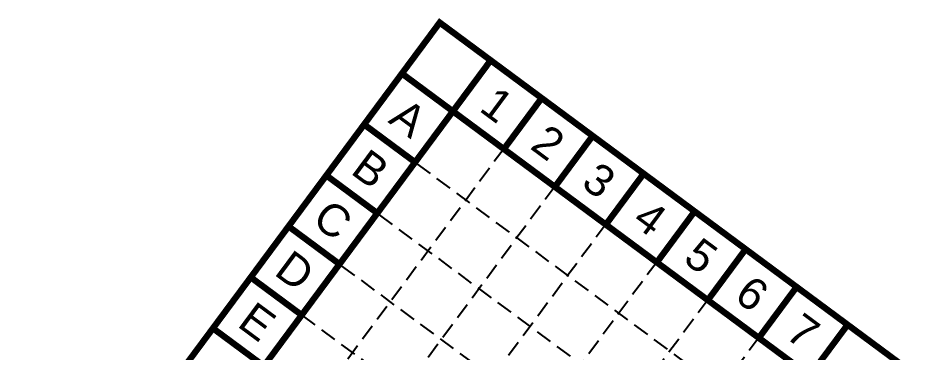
# Model space of a CAD drawing. Header units: feet. Extents: x 2260 to 6199, y 3666 to 7344.
# Drawn here: x 3162 to 3909, y 7068 to 7344 of the extents above; entities that cross this region are included whole.
import ezdxf
from ezdxf.enums import TextEntityAlignment as Align

# ---------------------------------------------------------------- set-up
doc = ezdxf.new("R2010")
doc.units = ezdxf.units.FT
doc.header["$LTSCALE"] = 40
doc.header["$MEASUREMENT"] = 0
doc.linetypes.add('HIDDEN', pattern=[0.375, 0.25, -0.125])
doc.layers.add('BASE', color=7, linetype='CONTINUOUS')
doc.layers.add('GRID', color=254, linetype='HIDDEN')
doc.styles.get("Standard").update_dxf_attribs({"font": 'ARIAL.TTF'})

msp = doc.modelspace()

# ---------------------------------------------------------------- linework, layer by layer
at = {"layer": 'BASE', "const_width": 5.22}
for points in [[(2264.05, 5660.88), (4950.44, 3669.48), (6195.06, 5348.47), (3508.68, 7339.87)], [(2337.14, 5671.74), (4939.58, 3742.57), (6121.97, 5337.61), (3519.54, 7266.78)]]:
    msp.add_lwpolyline(points, close=True, dxfattribs=at)
for points in [[(3519.54, 7266.78), (3550.65, 7308.75)], [(3519.54, 7266.78), (3477.56, 7297.89)], [(3561.51, 7235.66), (3592.63, 7277.64)], [(3488.42, 7224.8), (3446.45, 7255.92)], [(3603.49, 7204.55), (3634.6, 7246.52)], [(3457.31, 7182.83), (3415.33, 7213.94)], [(3645.46, 7173.43), (3676.58, 7215.41)], [(3687.44, 7142.32), (3718.55, 7184.29)], [(3426.19, 7140.85), (3384.22, 7171.97)], [(3729.41, 7111.2), (3760.53, 7153.17)], [(3395.08, 7098.88), (3353.1, 7129.99)], [(3771.39, 7080.08), (3802.5, 7122.06)], [(3813.36, 7048.97), (3844.48, 7090.94)], [(3363.96, 7056.9), (3321.99, 7088.02)]]:
    msp.add_lwpolyline(points, dxfattribs=at)
at = {"layer": 'GRID', "linetype": 'HIDDEN', "ltscale": 1.35}
for p, q in [((3561.67, 7236.16), (2472.19, 5766.47)), ((3489.87, 7223.52), (6092.3, 5294.35)), ((3603.64, 7205.05), (2514.16, 5735.35)), ((3458.75, 7181.54), (6061.18, 5252.37)), ((3645.62, 7173.93), (2556.14, 5704.23)), ((3687.59, 7142.82), (2598.11, 5673.12)), ((3427.64, 7139.57), (6030.07, 5210.4)), ((3729.57, 7111.7), (2640.09, 5642)), ((3395.08, 7098.88), (5997.51, 5169.71)), ((3771.54, 7080.59), (2682.06, 5610.89))]:
    msp.add_line(p, q, dxfattribs=at)

# ---------------------------------------------------------------- texts
at = {"layer": 'BASE'}
for s, p in [('1', (3556.08, 7272.21)), ('A', (3482.99, 7261.35)), ('2', (3598.06, 7241.09)), ('B', (3451.88, 7219.37)), ('3', (3640.03, 7209.98)), ('C', (3420.76, 7177.4)), ('4', (3682.01, 7178.86)), ('5', (3723.98, 7147.74)), ('D', (3389.65, 7135.42)), ('6', (3765.96, 7116.63)), ('E', (3358.53, 7093.45)), ('7', (3807.93, 7085.51))]:
    msp.add_text(s, height=26.12, rotation=323.45063, dxfattribs=at).set_placement(p, align=Align.MIDDLE_CENTER)

doc.saveas('drawing.dxf')
